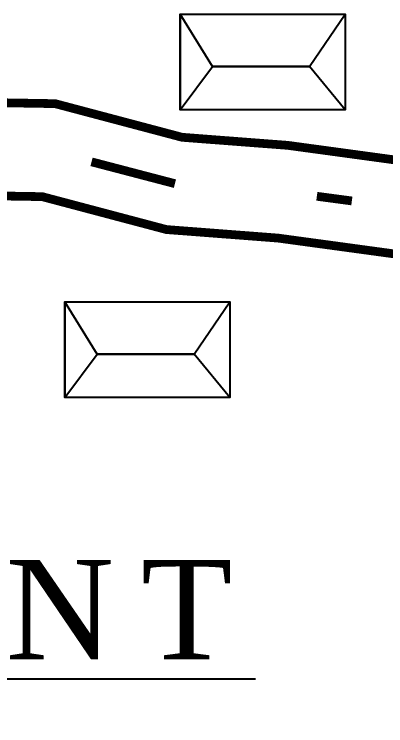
# Model space of a CAD drawing. Header units: inches. Extents: x -885 to 26362, y -28010 to 990.
# Drawn here: x 4348.23 to 4353.23, y -2394.94 to -2385.36 of the extents above; entities that cross this region are included whole.
import ezdxf

# ---------------------------------------------------------------- set-up
doc = ezdxf.new("R2010")
doc.units = ezdxf.units.IN
doc.header["$MEASUREMENT"] = 0
doc.layers.add('Text', color=7, linetype='Continuous')
doc.styles.add('Text', font='times.ttf', dxfattribs={"height": 240})

msp = doc.modelspace()

# ---------------------------------------------------------------- linework, layer by layer
at = {"layer": 'Text'}
for points in [[(4350.45839, -2385.357323), (4352.678408, -2385.357323), (4352.678408, -2386.643768), (4350.45839, -2386.643768)], [(4348.908345, -2389.234397), (4351.128363, -2389.234397), (4351.128363, -2390.520842), (4348.908345, -2390.520842)]]:
    msp.add_lwpolyline(points, close=True, dxfattribs=at)
for points in [[(4352.200683, -2386.062363), (4352.678408, -2385.357323), (4352.678408, -2386.643768), (4352.200683, -2386.062363), (4350.895087, -2386.062363), (4350.45839, -2385.357323), (4350.45839, -2386.643768), (4350.895087, -2386.062363)], [(4350.650638, -2389.939438), (4351.128363, -2389.234397), (4351.128363, -2390.520842), (4350.650638, -2389.939438), (4349.345042, -2389.939438), (4348.908345, -2389.234397), (4348.908345, -2390.520842), (4349.345042, -2389.939438)]]:
    msp.add_lwpolyline(points, dxfattribs=at)
at = {"layer": 'Text', "color": 6}
for points in [[(4350.895087, -2386.062363), (4352.200683, -2386.062363)], [(4349.345042, -2389.939438), (4350.650638, -2389.939438)]]:
    msp.add_lwpolyline(points, dxfattribs=at)
at = {"layer": 'Text', "const_width": 0.117725}
for points in [[(4329.273464, -2387.758528), (4332.168604, -2388.178232), (4334.126563, -2388.394555), (4336.907305, -2388.111671), (4342.125596, -2387.222342), (4344.567545, -2386.885839), (4347.568282, -2386.54194), (4348.778257, -2386.562278), (4350.485421, -2387.015263), (4351.910992, -2387.124349), (4354.282542, -2387.447909), (4355.84451, -2387.934175), (4357.406477, -2388.093182), (4358.524054, -2388.093182), (4359.272038, -2388.218908), (4360.042022, -2388.414893), (4361.0848, -2389.374481), (4361.683188, -2391.75034), (4372.218151, -2413.77649)], [(4350.389645, -2387.640197), (4349.267668, -2387.346219)], [(4329.047654, -2388.994651), (4332.009529, -2389.42403), (4334.121097, -2389.657325), (4337.076525, -2389.35667), (4342.316838, -2388.463587), (4344.724765, -2388.131773), (4347.629481, -2387.798879), (4348.604128, -2387.815261), (4350.27473, -2388.258544), (4351.778094, -2388.373583), (4354.009152, -2388.677976), (4355.591764, -2389.170668), (4357.342726, -2389.348914), (4358.419253, -2389.348914), (4359.012645, -2389.448656), (4359.425015, -2389.553617), (4359.958649, -2390.044679), (4360.496163, -2392.178843), (4370.75682, -2413.722871)], [(4352.769995, -2387.87316), (4352.299205, -2387.810297)]]:
    msp.add_lwpolyline(points, dxfattribs=at)

# ---------------------------------------------------------------- texts
at = {"layer": 'Text', "insert": (4341.678492, -2392.712963), "char_height": 1.33421584, "attachment_point": 1, "style": 'Text'}
msp.add_mtext('{\\T1.25;\\LLEGENT}', dxfattribs=at)

doc.saveas('drawing.dxf')
